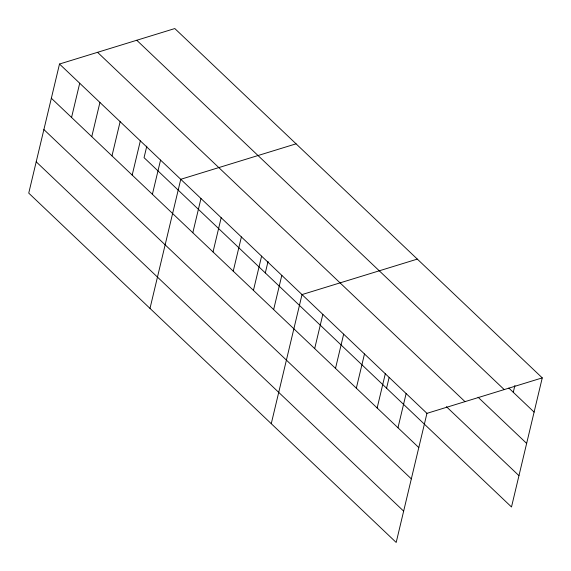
<?xml version="1.0" encoding="UTF-8"?>
<svg xmlns="http://www.w3.org/2000/svg" width="571" height="571" viewBox="0 0 571 571"><rect width="100%" height="100%" fill="white"/><g stroke="black" fill="none" stroke-linecap="round" stroke-linejoin="round"><path stroke-width="0.86" d="M59.505 64.023L28.743 193.126L396.188 542.45L426.944 413.347L542.257 377.874L174.812 28.55L59.505 64.023L426.944 413.347M71.561 117.455L79.712 83.238M91.767 136.669L99.925 102.452M111.98 155.876L120.131 121.666M132.186 175.09L140.338 140.873M146.804 146.119L144.056 157.653L511.495 506.977L542.257 377.874M152.4 194.304L160.551 160.087M150.002 308.404L180.757 179.301L296.064 143.828M192.82 232.732L200.971 198.515M213.026 251.939L221.177 217.729M233.239 271.154L241.39 236.936M253.445 290.368L261.597 256.151M265.308 272.931L268.056 261.397M273.652 309.582L281.803 275.365M271.261 423.682L302.016 294.579L417.322 259.106M314.685 348.588L322.836 314.371M335.505 368.381L343.656 334.163M356.333 388.18L364.484 353.963M377.153 407.972L385.304 373.755M386.567 388.209L389.115 377.495M397.973 427.772L406.124 393.555M513.279 392.291L514.914 385.454M508.861 388.094L534.099 412.091M136.762 40.255L504.2 389.579M478.055 397.216L526.64 443.403M97.555 52.318L465.001 401.641M446.394 406.68L518.953 475.664M51.354 98.241L418.793 447.564M43.888 129.553L411.334 478.876M36.209 161.814L403.647 511.138"/></g></svg>
